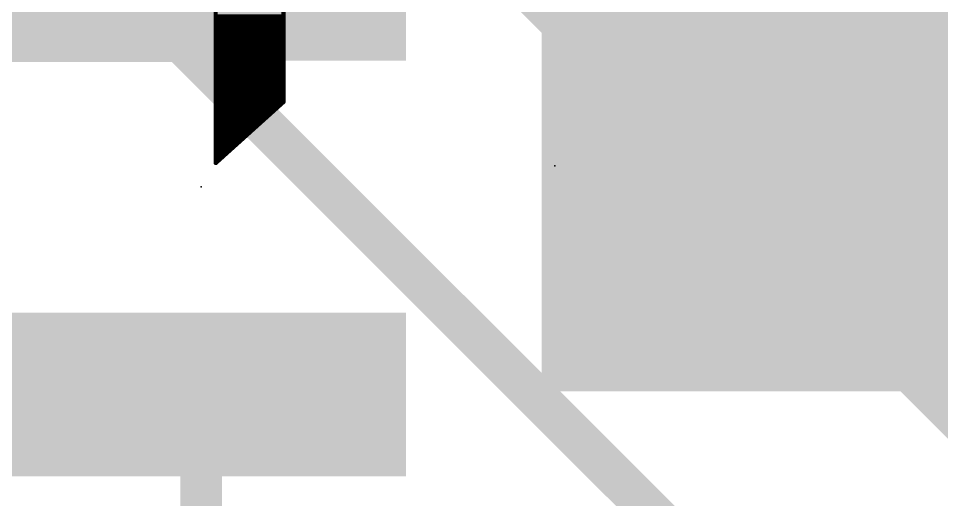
# Model space of a CAD drawing. Extents: x -0.1 to 25.5, y -0.1 to 14.1.
# Drawn here: x 15.39 to 21.03, y 6.98 to 9.92 of the extents above; entities that cross this region are included whole.
import ezdxf

# ---------------------------------------------------------------- set-up
doc = ezdxf.new("R2010")
doc.units = 0
for name, color, linetype in [('1', 12, 'CONTINUOUS'), ('16', 132, 'CONTINUOUS'), ('22', 40, 'CONTINUOUS'), ('23', 53, 'CONTINUOUS'), ('24', 53, 'CONTINUOUS')]:
    doc.layers.add(name, color=color, linetype=linetype)

# ---------------------------------------------------------------- blocks, each defined once
blk = doc.blocks.new('RECT')
blk.add_solid([(-0.5, -0.5), (0.5, -0.5), (-0.5, 0.5), (0.5, 0.5)])

msp = doc.modelspace()

# ---------------------------------------------------------------- linework, layer by layer
at = {"layer": '1', "const_width": 0.254}
msp.add_lwpolyline([(16.51, 6.35), (16.51, 7.62)], dxfattribs=at)
at = {"layer": '1', "const_width": 0.127}
msp.add_lwpolyline([(16.5735, 7.62, 1), (16.4465, 7.62)], format="xyb", dxfattribs=at)
at = {"layer": '16', "const_width": 0.254}
for points in [[(18.3134, 10.287), (20.574, 8.0264)], [(13.716, 9.779), (16.383, 9.779)], [(20.32, 5.842), (16.383, 9.779)], [(20.574, 8.0264), (22.86, 5.7404)]]:
    msp.add_lwpolyline(points, dxfattribs=at)
at = {"layer": '16', "const_width": 0.127}
for points in [[(16.4279, 9.8239, 1), (16.3381, 9.7341)], [(16.383, 9.7155, 1), (16.383, 9.8425)], [(20.6189, 8.0713, 1), (20.5291, 7.9815)], [(20.5291, 7.9815, 1), (20.6189, 8.0713)]]:
    msp.add_lwpolyline(points, format="xyb", dxfattribs=at)
at = {"layer": '22', "const_width": 0.0254}
for points in [[(17.0129, 9.4082), (17.0129, 11.4656)], [(16.5989, 10.4648), (16.5989, 9.0348)], [(16.5989, 9.9314), (17.0129, 9.9314)], [(16.5989, 9.906), (17.0129, 9.906)], [(16.5989, 9.8806), (17.0129, 9.8806)], [(16.5989, 9.8552), (17.0129, 9.8552)], [(16.5989, 9.8298), (17.0129, 9.8298)], [(16.5989, 9.8044), (17.0129, 9.8044)], [(16.5989, 9.779), (17.0129, 9.779)], [(16.5989, 9.7536), (17.0129, 9.7536)], [(16.5989, 9.7282), (17.0129, 9.7282)], [(16.5989, 9.7028), (17.0129, 9.7028)], [(16.5989, 9.6774), (17.0129, 9.6774)], [(16.5989, 9.652), (17.0129, 9.652)], [(16.5989, 9.6266), (17.0129, 9.6266)], [(16.5989, 9.6012), (17.0129, 9.6012)], [(16.5989, 9.5758), (17.0129, 9.5758)], [(16.5989, 9.5504), (17.0129, 9.5504)], [(16.5989, 9.525), (17.0129, 9.525)], [(16.5989, 9.4996), (17.0129, 9.4996)], [(16.5989, 9.4742), (17.0129, 9.4742)], [(16.5989, 9.4488), (17.0129, 9.4488)], [(16.5989, 9.4234), (17.0129, 9.4234)], [(16.5989, 9.0348), (17.0129, 9.4082)], [(16.5989, 9.398), (17.0016, 9.398)], [(16.5989, 9.3726), (16.9734, 9.3726)], [(16.5989, 9.3472), (16.9453, 9.3472)], [(16.5989, 9.3218), (16.9171, 9.3218)], [(16.5989, 9.2964), (16.8889, 9.2964)], [(16.5989, 9.271), (16.8608, 9.271)], [(16.5989, 9.2456), (16.8326, 9.2456)], [(16.5989, 9.2202), (16.8045, 9.2202)], [(16.5989, 9.1948), (16.7763, 9.1948)], [(16.5989, 9.1694), (16.7481, 9.1694)], [(16.5989, 9.144), (16.72, 9.144)], [(16.5989, 9.1186), (16.6918, 9.1186)], [(16.5989, 9.0932), (16.6636, 9.0932)], [(16.5989, 9.0678), (16.6355, 9.0678)], [(16.5989, 9.0424), (16.6073, 9.0424)]]:
    msp.add_lwpolyline(points, dxfattribs=at)
at = {"layer": '22', "const_width": 0.0127}
for points in [[(16.5989, 9.9123, 1), (16.5989, 9.8997)], [(16.5989, 9.887, 1), (16.5989, 9.8743)], [(16.5989, 9.8615, 1), (16.5989, 9.8489)], [(17.0129, 9.8997, 1), (17.0129, 9.9123)], [(17.0129, 9.8743, 1), (17.0129, 9.887)], [(17.0129, 9.8489, 1), (17.0129, 9.8615)], [(16.5989, 9.8361, 1), (16.5989, 9.8235)], [(16.5989, 9.8108, 1), (16.5989, 9.7981)], [(17.0129, 9.8235, 1), (17.0129, 9.8361)], [(17.0129, 9.7981, 1), (17.0129, 9.8108)], [(16.5989, 9.7853, 1), (16.5989, 9.7727)], [(16.5989, 9.7599, 1), (16.5989, 9.7473)], [(17.0129, 9.7727, 1), (17.0129, 9.7853)], [(17.0129, 9.7473, 1), (17.0129, 9.7599)], [(16.5989, 9.7346, 1), (16.5989, 9.7219)], [(16.5989, 9.7091, 1), (16.5989, 9.6965)], [(17.0129, 9.7219, 1), (17.0129, 9.7346)], [(17.0129, 9.6965, 1), (17.0129, 9.7091)], [(16.5989, 9.6837, 1), (16.5989, 9.6711)], [(16.5989, 9.6584, 1), (16.5989, 9.6457)], [(17.0129, 9.6711, 1), (17.0129, 9.6837)], [(17.0129, 9.6457, 1), (17.0129, 9.6584)], [(16.5989, 9.6329, 1), (16.5989, 9.6203)], [(16.5989, 9.6075, 1), (16.5989, 9.5949)], [(16.5989, 9.5822, 1), (16.5989, 9.5695)], [(17.0129, 9.6203, 1), (17.0129, 9.6329)], [(17.0129, 9.5949, 1), (17.0129, 9.6075)], [(17.0129, 9.5695, 1), (17.0129, 9.5822)], [(16.5989, 9.5567, 1), (16.5989, 9.5441)], [(16.5989, 9.5313, 1), (16.5989, 9.5187)], [(17.0129, 9.5441, 1), (17.0129, 9.5567)], [(17.0129, 9.5187, 1), (17.0129, 9.5313)], [(16.5989, 9.506, 1), (16.5989, 9.4933)], [(16.5989, 9.4805, 1), (16.5989, 9.4679)], [(17.0129, 9.4933, 1), (17.0129, 9.506)], [(17.0129, 9.4679, 1), (17.0129, 9.4805)], [(16.5989, 9.4551, 1), (16.5989, 9.4425)], [(16.5989, 9.4298, 1), (16.5989, 9.4171)], [(17.0172, 9.4035, 1), (17.0086, 9.4129)], [(17.0129, 9.4425, 1), (17.0129, 9.4551)], [(17.0129, 9.4171, 1), (17.0129, 9.4298)], [(16.5989, 9.4043, 1), (16.5989, 9.3917)], [(16.5989, 9.3789, 1), (16.5989, 9.3663)], [(16.5989, 9.3536, 1), (16.5989, 9.3409)], [(16.9453, 9.3409, 1), (16.9453, 9.3536)], [(16.9734, 9.3663, 1), (16.9734, 9.3789)], [(17.0016, 9.3917, 1), (17.0016, 9.4043)], [(17.0066, 9.4082, 1), (17.0193, 9.4082)], [(16.5989, 9.3281, 1), (16.5989, 9.3155)], [(16.5989, 9.3027, 1), (16.5989, 9.2901)], [(16.8889, 9.2901, 1), (16.8889, 9.3027)], [(16.9171, 9.3155, 1), (16.9171, 9.3281)], [(16.5989, 9.2774, 1), (16.5989, 9.2647)], [(16.5989, 9.2519, 1), (16.5989, 9.2393)], [(16.8326, 9.2393, 1), (16.8326, 9.2519)], [(16.8608, 9.2647, 1), (16.8608, 9.2774)], [(16.5989, 9.2265, 1), (16.5989, 9.2139)], [(16.5989, 9.2012, 1), (16.5989, 9.1885)], [(16.7763, 9.1885, 1), (16.7763, 9.2012)], [(16.8045, 9.2139, 1), (16.8045, 9.2265)], [(16.5989, 9.1758, 1), (16.5989, 9.1631)], [(16.5989, 9.1503, 1), (16.5989, 9.1377)], [(16.72, 9.1377, 1), (16.72, 9.1503)], [(16.7481, 9.1631, 1), (16.7481, 9.1758)], [(16.5989, 9.125, 1), (16.5989, 9.1123)], [(16.5989, 9.0996, 1), (16.5989, 9.0869)], [(16.5989, 9.0741, 1), (16.5989, 9.0615)], [(16.6355, 9.0615, 1), (16.6355, 9.0741)], [(16.6636, 9.0869, 1), (16.6636, 9.0996)], [(16.6918, 9.1123, 1), (16.6918, 9.125)], [(16.5925, 9.0348, 1), (16.6053, 9.0348)], [(16.5989, 9.0488, 1), (16.5989, 9.0361)], [(16.5946, 9.0395, 1), (16.6032, 9.0301)], [(16.6073, 9.0361, 1), (16.6073, 9.0488)]]:
    msp.add_lwpolyline(points, format="xyb", dxfattribs=at)
at = {"layer": '23'}
msp.add_point((16.51, 8.89), dxfattribs=at)
at = {"layer": '24'}
msp.add_point((18.669, 9.017), dxfattribs=at)

# ---------------------------------------------------------------- block references
at = {"layer": '1', "yscale": 2.5, "rotation": 270}
for p in [(16.51, 10.16), (16.51, 7.62)]:
    msp.add_blockref('RECT', p, dxfattribs=at)
at = {"layer": '1', "xscale": 2.5, "yscale": 6, "rotation": 270}
msp.add_blockref('RECT', (21.59, 8.89), dxfattribs=at)

doc.saveas('drawing.dxf')
